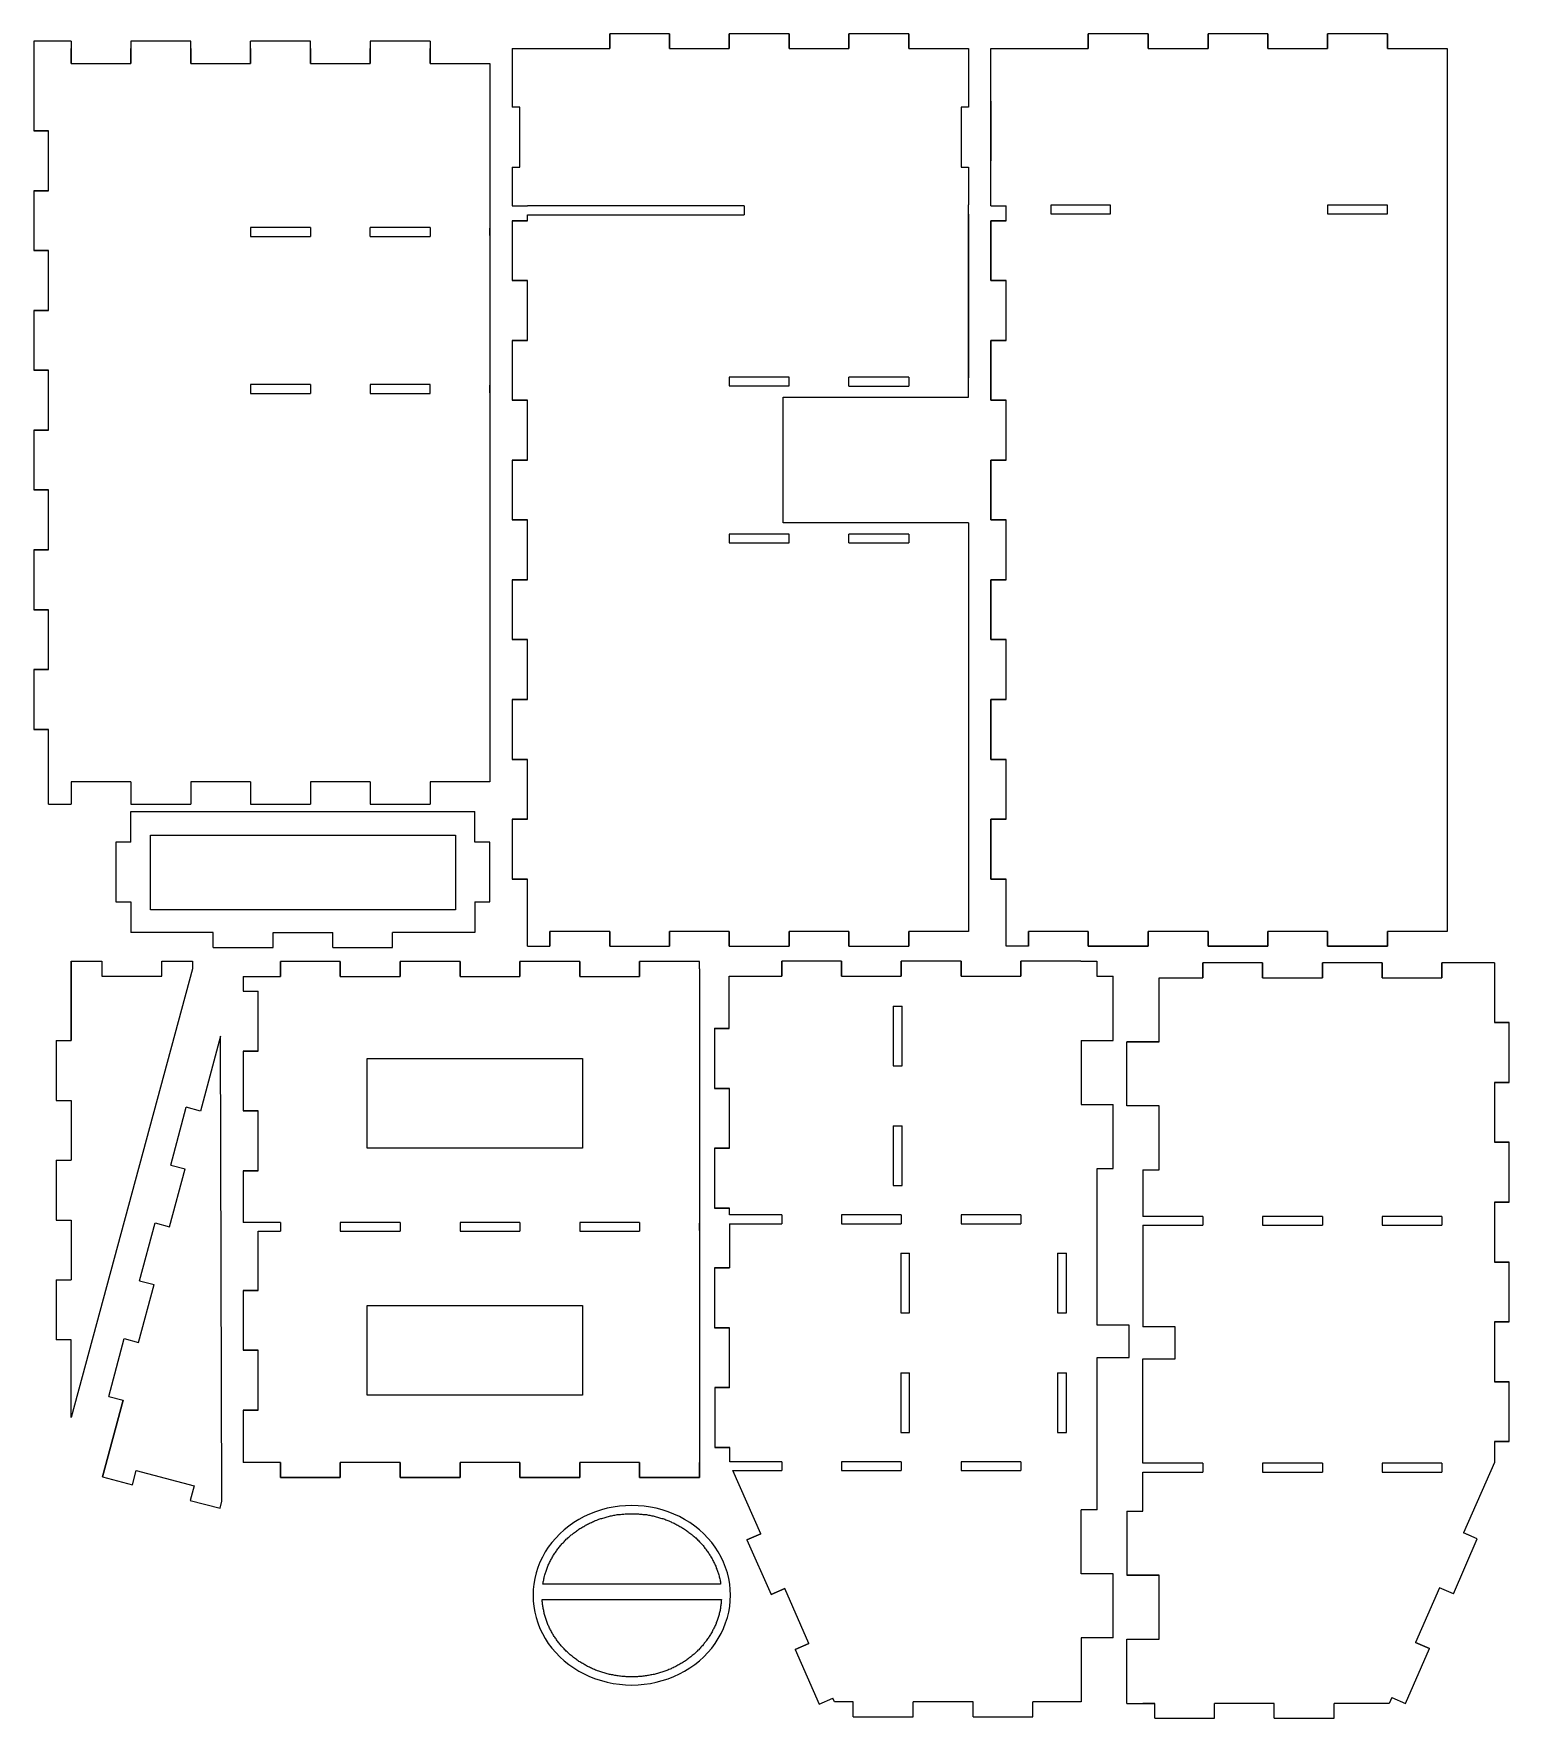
# Model space of a CAD drawing. Extents: x -1586 to -71, y 2743 to 3859.
# Drawn here: x -993 to -71, y 2808 to 3859 of the extents above; entities that cross this region are included whole.
import ezdxf

# ---------------------------------------------------------------- set-up
doc = ezdxf.new("R2010")
doc.units = 0
doc.layers.get('0').update_dxf_attribs({"lineweight": 5, "true_color": 0xffffff})

msp = doc.modelspace()

# ---------------------------------------------------------------- linework, layer by layer
for p, q in [((-969.3, 3854.7), (-992.6, 3854.7)), ((-992.6, 3854.7), (-992.6, 3798.6)), ((-969.3, 3854.7), (-969.3, 3840.7)), ((-969.3, 3840.7), (-969.3, 3850)), ((-894.6, 3854.7), (-931.9, 3854.7)), ((-931.9, 3854.7), (-931.9, 3840.7)), ((-931.9, 3840.7), (-931.9, 3850)), ((-894.6, 3840.7), (-894.6, 3854.7)), ((-894.6, 3850), (-894.6, 3840.7)), ((-819.8, 3854.7), (-857.2, 3854.7)), ((-857.2, 3840.7), (-857.2, 3854.7)), ((-857.2, 3850), (-857.2, 3840.7)), ((-819.8, 3840.7), (-819.8, 3854.7)), ((-819.8, 3850), (-819.8, 3840.7)), ((-745.1, 3854.7), (-782.5, 3854.7)), ((-782.5, 3854.7), (-782.5, 3840.7)), ((-782.5, 3840.7), (-782.5, 3850)), ((-745.1, 3854.7), (-745.1, 3840.7)), ((-745.1, 3840.7), (-745.1, 3850)), ((-693.8, 3850), (-693.8, 3813.4)), ((-693.8, 3850), (-633, 3850)), ((-595.7, 3859.3), (-633, 3859.3)), ((-633, 3859.3), (-633, 3850)), ((-633, 3850), (-633, 3859.3)), ((-595.7, 3859.3), (-595.7, 3850)), ((-595.7, 3850), (-595.7, 3859.3)), ((-595.7, 3850), (-558.3, 3850)), ((-521, 3859.3), (-558.3, 3859.3)), ((-558.3, 3859.3), (-558.3, 3850)), ((-558.3, 3850), (-558.3, 3859.3)), ((-521, 3859.3), (-521, 3850)), ((-521, 3850), (-521, 3859.3)), ((-521, 3850), (-483.6, 3850)), ((-446.2, 3859.3), (-483.6, 3859.3)), ((-483.6, 3859.3), (-483.6, 3850)), ((-483.6, 3850), (-483.6, 3859.3)), ((-446.2, 3859.3), (-446.2, 3850)), ((-446.2, 3850), (-446.2, 3859.3)), ((-446.2, 3850), (-408.9, 3850)), ((-408.9, 3850), (-408.9, 3813.4)), ((-394.9, 3850), (-334.2, 3850)), ((-394.9, 3751.9), (-394.9, 3850)), ((-296.8, 3859.3), (-334.2, 3859.3)), ((-334.2, 3859.3), (-334.2, 3850)), ((-334.2, 3850), (-334.2, 3859.3)), ((-296.8, 3859.3), (-296.8, 3850)), ((-296.8, 3850), (-296.8, 3859.3)), ((-296.8, 3850), (-259.4, 3850)), ((-222.1, 3859.3), (-259.4, 3859.3)), ((-259.4, 3859.3), (-259.4, 3850)), ((-259.4, 3850), (-259.4, 3859.3)), ((-222.1, 3859.3), (-222.1, 3850)), ((-222.1, 3850), (-222.1, 3859.3)), ((-222.1, 3850), (-184.7, 3850)), ((-147.4, 3859.3), (-184.7, 3859.3)), ((-184.7, 3859.3), (-184.7, 3850)), ((-184.7, 3850), (-184.7, 3859.3)), ((-147.4, 3859.3), (-147.4, 3850)), ((-147.4, 3850), (-147.4, 3859.3)), ((-147.4, 3850), (-110, 3850)), ((-110, 3850), (-110, 3298.9)), ((-969.3, 3840.7), (-931.9, 3840.7)), ((-894.6, 3840.7), (-857.2, 3840.7)), ((-819.8, 3840.7), (-782.5, 3840.7)), ((-745.1, 3840.7), (-707.8, 3840.7)), ((-707.8, 3840.7), (-707.8, 3392.3)), ((-689.1, 3813.4), (-693.8, 3813.4)), ((-689.1, 3776), (-689.1, 3813.4)), ((-408.9, 3813.4), (-413.6, 3813.4)), ((-413.6, 3813.4), (-413.6, 3776)), ((-394.9, 3817.3), (-394.9, 3779.9)), ((-394.9, 3779.9), (-394.9, 3817.3)), ((-983.3, 3798.6), (-992.6, 3798.6)), ((-992.6, 3798.6), (-983.3, 3798.6)), ((-983.3, 3761.3), (-983.3, 3798.6)), ((-693.8, 3776), (-693.8, 3751.9)), ((-693.8, 3776), (-689.1, 3776)), ((-413.6, 3776), (-408.9, 3776)), ((-408.9, 3776), (-408.9, 3752.5)), ((-983.3, 3761.3), (-992.6, 3761.3)), ((-992.6, 3761.3), (-992.6, 3723.9)), ((-992.6, 3761.3), (-983.3, 3761.3)), ((-693.8, 3751.9), (-684.4, 3751.9)), ((-684.4, 3751.9), (-684.4, 3751.8)), ((-549, 3751.8), (-684.4, 3751.8)), ((-684.4, 3742.6), (-684.4, 3746.3)), ((-684.4, 3746.3), (-549, 3746.3)), ((-549, 3751.8), (-549, 3746.3)), ((-408.9, 3641.7), (-408.9, 3752.5)), ((-408.9, 3746.7), (-408.9, 3644.5)), ((-394.9, 3751.9), (-385.5, 3751.9)), ((-385.5, 3742.6), (-385.5, 3751.9)), ((-320.2, 3752.3), (-357.5, 3752.3)), ((-357.5, 3752.3), (-357.5, 3746.8)), ((-357.5, 3746.8), (-320.2, 3746.8)), ((-320.2, 3746.8), (-320.2, 3752.3)), ((-147.4, 3752.3), (-184.7, 3752.3)), ((-184.7, 3752.3), (-184.7, 3746.8)), ((-184.7, 3746.8), (-147.4, 3746.8)), ((-147.4, 3746.8), (-147.4, 3752.3)), ((-819.8, 3738.3), (-857.2, 3738.3)), ((-857.2, 3738.3), (-857.2, 3732.8)), ((-819.8, 3738.3), (-819.8, 3732.8)), ((-745.1, 3738.3), (-782.5, 3738.3)), ((-782.5, 3732.8), (-782.5, 3738.3)), ((-745.1, 3738.3), (-745.1, 3732.8)), ((-707.8, 3733.3), (-707.8, 3737.9)), ((-684.4, 3742.6), (-693.8, 3742.6)), ((-693.8, 3742.6), (-693.8, 3705.2)), ((-693.8, 3742.6), (-684.4, 3742.6)), ((-385.5, 3742.6), (-394.9, 3742.6)), ((-394.9, 3742.6), (-394.9, 3705.2)), ((-394.9, 3742.6), (-385.5, 3742.6)), ((-394.9, 3705.2), (-394.9, 3742.6)), ((-394.9, 3742.6), (-385.5, 3742.6)), ((-983.3, 3723.9), (-992.6, 3723.9)), ((-992.6, 3723.9), (-983.3, 3723.9)), ((-983.3, 3686.5), (-983.3, 3723.9)), ((-857.2, 3732.8), (-819.8, 3732.8)), ((-782.5, 3732.8), (-745.1, 3732.8)), ((-684.4, 3705.2), (-693.8, 3705.2)), ((-693.8, 3705.2), (-684.4, 3705.2)), ((-684.4, 3667.9), (-684.4, 3705.2)), ((-385.5, 3705.2), (-394.9, 3705.2)), ((-394.9, 3705.2), (-385.5, 3705.2)), ((-385.5, 3705.2), (-394.9, 3705.2)), ((-385.5, 3667.9), (-385.5, 3705.2)), ((-385.5, 3667.9), (-385.5, 3705.2)), ((-983.3, 3686.5), (-992.6, 3686.5)), ((-992.6, 3686.5), (-992.6, 3649.2)), ((-992.6, 3686.5), (-983.3, 3686.5)), ((-684.4, 3667.9), (-693.8, 3667.9)), ((-693.8, 3667.9), (-693.8, 3630.5)), ((-693.8, 3667.9), (-684.4, 3667.9)), ((-385.5, 3667.9), (-394.9, 3667.9)), ((-394.9, 3667.9), (-394.9, 3630.5)), ((-394.9, 3667.9), (-385.5, 3667.9)), ((-394.9, 3630.5), (-394.9, 3667.9)), ((-394.9, 3667.9), (-385.5, 3667.9)), ((-983.3, 3649.2), (-992.6, 3649.2)), ((-992.6, 3649.2), (-983.3, 3649.2)), ((-983.3, 3611.8), (-983.3, 3649.2)), ((-819.8, 3640.3), (-857.2, 3640.3)), ((-857.2, 3640.3), (-857.2, 3634.8)), ((-819.8, 3640.3), (-819.8, 3634.8)), ((-745.1, 3640.3), (-782.5, 3640.3)), ((-782.5, 3640.3), (-782.5, 3634.8)), ((-745.1, 3634.8), (-745.1, 3640.3)), ((-707.8, 3635.2), (-707.8, 3639.9)), ((-521, 3644.9), (-558.3, 3644.9)), ((-558.3, 3644.9), (-558.3, 3639.6)), ((-558.3, 3639.6), (-520.9, 3639.6)), ((-520.9, 3639.6), (-521, 3644.9)), ((-446.2, 3644.9), (-483.6, 3644.9)), ((-483.6, 3639.4), (-483.6, 3644.9)), ((-483.6, 3639.4), (-446.2, 3639.4)), ((-446.2, 3644.9), (-446.2, 3639.4)), ((-408.9, 3632.4), (-408.9, 3644.5)), ((-857.2, 3634.8), (-819.8, 3634.8)), ((-782.5, 3634.8), (-745.1, 3634.8)), ((-684.4, 3630.5), (-693.8, 3630.5)), ((-693.8, 3630.5), (-684.4, 3630.5)), ((-684.4, 3593.1), (-684.4, 3630.5)), ((-524.7, 3632.4), (-408.9, 3632.4)), ((-524.7, 3553.9), (-524.7, 3632.4)), ((-385.5, 3630.5), (-394.9, 3630.5)), ((-394.9, 3630.5), (-385.5, 3630.5)), ((-385.5, 3630.5), (-394.9, 3630.5)), ((-385.5, 3593.1), (-385.5, 3630.5)), ((-385.5, 3593.1), (-385.5, 3630.5)), ((-983.3, 3611.8), (-992.6, 3611.8)), ((-992.6, 3611.8), (-992.6, 3574.5)), ((-992.6, 3611.8), (-983.3, 3611.8)), ((-684.4, 3593.1), (-693.8, 3593.1)), ((-693.8, 3593.1), (-693.8, 3555.8)), ((-693.8, 3593.1), (-684.4, 3593.1)), ((-385.5, 3593.1), (-394.9, 3593.1)), ((-394.9, 3593.1), (-394.9, 3555.8)), ((-394.9, 3593.1), (-385.5, 3593.1)), ((-394.9, 3555.8), (-394.9, 3593.1)), ((-394.9, 3593.1), (-385.5, 3593.1)), ((-983.3, 3574.5), (-992.6, 3574.5)), ((-992.6, 3574.5), (-983.3, 3574.5)), ((-983.3, 3537.1), (-983.3, 3574.5)), ((-684.4, 3555.8), (-693.8, 3555.8)), ((-693.8, 3555.8), (-684.4, 3555.8)), ((-684.4, 3518.4), (-684.4, 3555.8)), ((-385.5, 3555.8), (-394.9, 3555.8)), ((-394.9, 3555.8), (-385.5, 3555.8)), ((-385.5, 3555.8), (-394.9, 3555.8)), ((-385.5, 3518.4), (-385.5, 3555.8)), ((-385.5, 3518.4), (-385.5, 3555.8)), ((-521, 3546.9), (-558.3, 3546.9)), ((-558.3, 3546.9), (-558.3, 3541.5)), ((-408.9, 3553.9), (-524.7, 3553.9)), ((-520.9, 3541.5), (-521, 3546.9)), ((-446.2, 3546.9), (-483.6, 3546.9)), ((-483.6, 3541.5), (-483.6, 3546.9)), ((-446.2, 3546.9), (-446.2, 3541.5)), ((-408.9, 3553.9), (-408.9, 3298.9)), ((-983.3, 3537.1), (-992.6, 3537.1)), ((-992.6, 3537.1), (-992.6, 3499.7)), ((-992.6, 3537.1), (-983.3, 3537.1)), ((-558.3, 3541.5), (-520.9, 3541.5)), ((-483.6, 3541.5), (-446.2, 3541.5)), ((-684.4, 3518.4), (-693.8, 3518.4)), ((-693.8, 3518.4), (-693.8, 3481.1)), ((-693.8, 3518.4), (-684.4, 3518.4)), ((-385.5, 3518.4), (-394.9, 3518.4)), ((-394.9, 3518.4), (-394.9, 3481.1)), ((-394.9, 3518.4), (-385.5, 3518.4)), ((-394.9, 3481.1), (-394.9, 3518.4)), ((-394.9, 3518.4), (-385.5, 3518.4)), ((-983.3, 3499.7), (-992.6, 3499.7)), ((-992.6, 3499.7), (-983.3, 3499.7)), ((-983.3, 3462.4), (-983.3, 3499.7)), ((-684.4, 3481.1), (-693.8, 3481.1)), ((-693.8, 3481.1), (-684.4, 3481.1)), ((-684.4, 3443.7), (-684.4, 3481.1)), ((-385.5, 3481.1), (-394.9, 3481.1)), ((-394.9, 3481.1), (-385.5, 3481.1)), ((-385.5, 3481.1), (-394.9, 3481.1)), ((-385.5, 3443.7), (-385.5, 3481.1)), ((-385.5, 3443.7), (-385.5, 3481.1)), ((-983.3, 3462.4), (-992.6, 3462.4)), ((-992.6, 3462.4), (-992.6, 3425)), ((-992.6, 3462.4), (-983.3, 3462.4)), ((-684.4, 3443.7), (-693.8, 3443.7)), ((-693.8, 3443.7), (-693.8, 3406.3)), ((-693.8, 3443.7), (-684.4, 3443.7)), ((-385.5, 3443.7), (-394.9, 3443.7)), ((-394.9, 3443.7), (-394.9, 3406.3)), ((-394.9, 3443.7), (-385.5, 3443.7)), ((-394.9, 3406.3), (-394.9, 3443.7)), ((-394.9, 3443.7), (-385.5, 3443.7)), ((-983.3, 3425), (-992.6, 3425)), ((-992.6, 3425), (-983.3, 3425)), ((-983.3, 3378.3), (-983.3, 3425)), ((-684.4, 3406.3), (-693.8, 3406.3)), ((-693.8, 3406.3), (-684.4, 3406.3)), ((-684.4, 3369), (-684.4, 3406.3)), ((-385.5, 3406.3), (-394.9, 3406.3)), ((-394.9, 3406.3), (-385.5, 3406.3)), ((-385.5, 3406.3), (-394.9, 3406.3)), ((-385.5, 3369), (-385.5, 3406.3)), ((-385.5, 3369), (-385.5, 3406.3)), ((-931.9, 3392.3), (-969.3, 3392.3)), ((-969.3, 3392.3), (-969.3, 3378.3)), ((-931.9, 3392.3), (-931.9, 3378.3)), ((-857.2, 3392.3), (-894.6, 3392.3)), ((-894.6, 3392.3), (-894.6, 3378.3)), ((-857.2, 3392.3), (-857.2, 3378.3)), ((-782.5, 3392.3), (-819.8, 3392.3)), ((-819.8, 3392.3), (-819.8, 3378.3)), ((-782.5, 3392.3), (-782.5, 3378.3)), ((-707.8, 3392.3), (-745.1, 3392.3)), ((-745.1, 3392.3), (-745.1, 3378.3)), ((-983.3, 3378.3), (-969.3, 3378.3)), ((-931.9, 3378.3), (-894.6, 3378.3)), ((-857.2, 3378.3), (-819.8, 3378.3)), ((-782.5, 3378.3), (-745.1, 3378.3)), ((-931.9, 3354.7), (-931.9, 3373.7)), ((-931.9, 3373.7), (-717.1, 3373.7)), ((-717.1, 3354.7), (-717.1, 3373.7)), ((-684.4, 3369), (-693.8, 3369)), ((-693.8, 3369), (-693.8, 3331.6)), ((-693.8, 3369), (-684.4, 3369)), ((-385.5, 3369), (-394.9, 3369)), ((-394.9, 3369), (-394.9, 3331.6)), ((-394.9, 3369), (-385.5, 3369)), ((-394.9, 3331.6), (-394.9, 3369)), ((-394.9, 3369), (-385.5, 3369)), ((-931.9, 3354.7), (-941.3, 3354.7)), ((-941.3, 3354.7), (-941.3, 3317.3)), ((-707.8, 3354.7), (-717.1, 3354.7)), ((-707.8, 3317.3), (-707.8, 3354.7)), ((-684.4, 3331.6), (-693.8, 3331.6)), ((-693.8, 3331.6), (-684.4, 3331.6)), ((-684.4, 3289.6), (-684.4, 3331.6)), ((-385.5, 3331.6), (-394.9, 3331.6)), ((-394.9, 3331.6), (-385.5, 3331.6)), ((-385.5, 3331.6), (-394.9, 3331.6)), ((-385.5, 3294.3), (-385.5, 3331.6)), ((-385.5, 3289.6), (-385.5, 3331.6)), ((-941.3, 3317.3), (-931.9, 3317.3)), ((-931.9, 3317.3), (-931.9, 3298.3)), ((-717.1, 3317.3), (-707.8, 3317.3)), ((-717.1, 3317.3), (-717.1, 3298.3)), ((-717.1, 3317.3), (-717.1, 3298.3)), ((-880.6, 3298.3), (-931.9, 3298.3)), ((-880.6, 3288.9), (-880.6, 3298.3)), ((-843.2, 3288.9), (-843.2, 3298.3)), ((-843.2, 3298.3), (-805.8, 3298.3)), ((-805.8, 3288.9), (-805.8, 3298.3)), ((-768.5, 3288.9), (-768.5, 3298.3)), ((-717.1, 3298.3), (-768.5, 3298.3)), ((-633, 3298.9), (-670.4, 3298.9)), ((-670.4, 3298.9), (-670.4, 3289.6)), ((-670.4, 3289.6), (-670.4, 3298.9)), ((-633, 3298.9), (-633, 3289.6)), ((-633, 3289.6), (-633, 3298.9)), ((-558.3, 3298.9), (-595.7, 3298.9)), ((-595.7, 3298.9), (-595.7, 3289.6)), ((-595.7, 3289.6), (-595.7, 3298.9)), ((-558.3, 3298.9), (-558.3, 3289.6)), ((-558.3, 3289.6), (-558.3, 3298.9)), ((-483.6, 3298.9), (-521, 3298.9)), ((-521, 3298.9), (-521, 3289.6)), ((-521, 3289.6), (-521, 3298.9)), ((-483.6, 3298.9), (-483.6, 3289.6)), ((-483.6, 3289.6), (-483.6, 3298.9)), ((-408.9, 3298.9), (-446.2, 3298.9)), ((-446.2, 3298.9), (-446.2, 3289.6)), ((-446.2, 3289.6), (-446.2, 3298.9)), ((-334.2, 3298.9), (-371.5, 3298.9)), ((-371.5, 3298.9), (-371.5, 3289.6)), ((-371.5, 3289.6), (-371.5, 3298.9)), ((-334.2, 3298.9), (-371.5, 3298.9)), ((-371.5, 3298.9), (-371.5, 3289.6)), ((-334.2, 3298.9), (-334.2, 3289.6)), ((-334.2, 3289.6), (-334.2, 3298.9)), ((-334.2, 3289.6), (-334.2, 3298.9)), ((-259.4, 3298.9), (-296.8, 3298.9)), ((-296.8, 3298.9), (-296.8, 3289.6)), ((-296.8, 3289.6), (-296.8, 3298.9)), ((-259.4, 3298.9), (-296.8, 3298.9)), ((-296.8, 3298.9), (-296.8, 3289.6)), ((-259.4, 3298.9), (-259.4, 3289.6)), ((-259.4, 3289.6), (-259.4, 3298.9)), ((-259.4, 3289.6), (-259.4, 3298.9)), ((-184.7, 3298.9), (-222.1, 3298.9)), ((-222.1, 3298.9), (-222.1, 3289.6)), ((-222.1, 3289.6), (-222.1, 3298.9)), ((-184.7, 3298.9), (-222.1, 3298.9)), ((-222.1, 3298.9), (-222.1, 3289.6)), ((-184.7, 3298.9), (-184.7, 3289.6)), ((-184.7, 3289.6), (-184.7, 3298.9)), ((-184.7, 3289.6), (-184.7, 3298.9)), ((-110, 3298.9), (-147.4, 3298.9)), ((-147.4, 3298.9), (-147.4, 3289.6)), ((-147.4, 3289.6), (-147.4, 3298.9)), ((-110, 3298.9), (-147.4, 3298.9)), ((-147.4, 3298.9), (-147.4, 3289.6)), ((-880.6, 3288.9), (-843.2, 3288.9)), ((-805.8, 3288.9), (-768.5, 3288.9)), ((-684.4, 3289.6), (-670.4, 3289.6)), ((-633, 3289.6), (-595.7, 3289.6)), ((-558.3, 3289.6), (-521, 3289.6)), ((-483.6, 3289.6), (-446.2, 3289.6)), ((-371.5, 3289.6), (-385.5, 3289.6)), ((-334.2, 3289.6), (-296.8, 3289.6)), ((-296.8, 3289.6), (-334.2, 3289.6)), ((-259.4, 3289.6), (-222.1, 3289.6)), ((-222.1, 3289.6), (-259.4, 3289.6)), ((-184.7, 3289.6), (-147.4, 3289.6)), ((-147.4, 3289.6), (-184.7, 3289.6)), ((-969.3, 3280.3), (-950, 3280.3)), ((-969.3, 3230.8), (-969.3, 3280.3)), ((-969.3, 3280.3), (-969.3, 3230.8)), ((-893.4, 3275.6), (-969.3, 2995.4)), ((-950, 3280.3), (-950, 3270.9)), ((-950, 3270.9), (-912.7, 3270.9)), ((-950, 3270.9), (-912.7, 3270.9)), ((-912.7, 3270.9), (-912.7, 3280.3)), ((-912.7, 3280.3), (-893.4, 3280.3)), ((-893.4, 3280.3), (-893.4, 3275.6)), ((-861.9, 3270.8), (-838.5, 3270.8)), ((-861.9, 3270.8), (-861.9, 3261.6)), ((-801.2, 3280.1), (-838.5, 3280.1)), ((-838.5, 3280.1), (-838.5, 3270.8)), ((-838.5, 3270.8), (-838.5, 3280.1)), ((-801.2, 3280.1), (-801.2, 3270.8)), ((-801.2, 3270.8), (-801.2, 3280.1)), ((-801.2, 3270.8), (-763.8, 3270.8)), ((-726.4, 3280.1), (-763.8, 3280.1)), ((-763.8, 3280.1), (-763.8, 3270.8)), ((-763.8, 3270.8), (-763.8, 3280.1)), ((-726.4, 3280.1), (-726.4, 3270.8)), ((-726.4, 3270.8), (-726.4, 3280.1)), ((-726.4, 3270.8), (-689.1, 3270.8)), ((-651.7, 3280.1), (-689.1, 3280.1)), ((-689.1, 3280.1), (-689.1, 3270.8)), ((-689.1, 3270.8), (-689.1, 3280.1)), ((-651.7, 3280.1), (-651.7, 3270.8)), ((-651.7, 3270.8), (-651.7, 3280.1)), ((-651.7, 3270.8), (-614.4, 3270.8)), ((-577, 3280.1), (-614.4, 3280.1)), ((-614.4, 3280.1), (-614.4, 3270.8)), ((-614.4, 3270.8), (-614.4, 3280.1)), ((-577, 3275.6), (-577, 3280.1)), ((-577, 3275.6), (-577, 2958)), ((-558.3, 3270.9), (-525.6, 3270.9)), ((-558.3, 3238.2), (-558.3, 3270.9)), ((-525.6, 3280.3), (-525.6, 3270.9)), ((-488.3, 3280.3), (-525.6, 3280.3)), ((-525.6, 3270.9), (-525.6, 3280.3)), ((-488.3, 3280.3), (-488.3, 3270.9)), ((-488.3, 3270.9), (-488.3, 3280.3)), ((-488.3, 3270.9), (-450.9, 3270.9)), ((-450.9, 3280.3), (-450.9, 3270.9)), ((-413.6, 3280.3), (-450.9, 3280.3)), ((-450.9, 3270.9), (-450.9, 3280.3)), ((-413.6, 3280.3), (-413.6, 3270.9)), ((-413.6, 3270.9), (-413.6, 3280.3)), ((-413.6, 3270.9), (-376.2, 3270.9)), ((-376.2, 3280.3), (-376.2, 3270.9)), ((-338.8, 3280.3), (-376.2, 3280.3)), ((-376.2, 3270.9), (-376.2, 3280.3)), ((-338.8, 3280.3), (-328.8, 3280.3)), ((-328.8, 3280.3), (-328.8, 3270.9)), ((-328.8, 3270.9), (-318.7, 3270.9)), ((-318.7, 3230.9), (-318.7, 3270.9)), ((-262.7, 3279.3), (-262.7, 3270)), ((-225.4, 3279.3), (-262.7, 3279.3)), ((-262.7, 3270), (-262.7, 3279.3)), ((-225.4, 3279.3), (-225.4, 3270)), ((-225.4, 3270), (-225.4, 3279.3)), ((-188, 3279.3), (-188, 3270)), ((-150.7, 3279.3), (-188, 3279.3)), ((-188, 3270), (-188, 3279.3)), ((-150.7, 3279.3), (-150.7, 3270)), ((-150.7, 3270), (-150.7, 3279.3)), ((-113.3, 3279.3), (-113.3, 3270)), ((-80.6, 3279.3), (-113.3, 3279.3)), ((-113.3, 3270), (-113.3, 3279.3)), ((-80.6, 3279.3), (-80.6, 3242)), ((-861.9, 3261.6), (-852.5, 3261.6)), ((-852.5, 3261.4), (-861.9, 3261.4)), ((-852.5, 3224.2), (-852.5, 3261.6)), ((-290, 3270), (-262.7, 3270)), ((-290, 3230), (-290, 3270)), ((-225.4, 3270), (-188, 3270)), ((-150.7, 3270), (-113.3, 3270)), ((-455.9, 3252.2), (-455.9, 3214.9)), ((-455.9, 3252.2), (-450.4, 3252.2)), ((-450.4, 3214.9), (-450.4, 3252.2)), ((-80.6, 3242), (-71.3, 3242)), ((-71.3, 3242), (-80.6, 3242)), ((-71.3, 3204.6), (-71.3, 3242)), ((-978.6, 3230.8), (-978.6, 3193.4)), ((-978.6, 3230.8), (-969.3, 3230.8)), ((-875.9, 3233.6), (-888.5, 3186.6)), ((-875.1, 2943.3), (-875.9, 3233.6)), ((-567.7, 3238.2), (-558.3, 3238.2)), ((-567.6, 3238.2), (-567.6, 3200.9)), ((-558.3, 3238.2), (-567.6, 3238.2)), ((-338.7, 3230.9), (-318.7, 3230.9)), ((-338.7, 3230.9), (-338.7, 3190.9)), ((-290, 3230), (-310, 3230)), ((-310, 3190), (-310, 3230)), ((-310, 3230), (-290, 3230)), ((-852.5, 3224.2), (-861.9, 3224.2)), ((-861.9, 3224.2), (-861.9, 3186.9)), ((-861.9, 3224.2), (-852.5, 3224.2)), ((-455.9, 3214.9), (-450.4, 3214.9)), ((-567.6, 3200.9), (-558.3, 3200.9)), ((-558.2, 3200.9), (-567.6, 3200.9)), ((-558.2, 3163.5), (-558.2, 3200.9)), ((-80.6, 3204.6), (-71.3, 3204.6)), ((-80.6, 3204.6), (-80.6, 3167.3)), ((-71.3, 3204.6), (-80.6, 3204.6)), ((-978.6, 3193.4), (-969.3, 3193.4)), ((-969.3, 3193.4), (-969.3, 3156)), ((-907.1, 3153), (-897.5, 3189.1)), ((-888.5, 3186.6), (-897.5, 3189.1)), ((-852.5, 3186.9), (-861.9, 3186.9)), ((-861.9, 3186.9), (-852.5, 3186.9)), ((-852.5, 3149.5), (-852.5, 3186.9)), ((-338.7, 3190.9), (-318.7, 3190.9)), ((-318.7, 3150.9), (-318.7, 3190.9)), ((-290, 3190), (-310, 3190)), ((-290, 3190), (-310, 3190)), ((-290, 3150), (-290, 3190)), ((-455.9, 3177.5), (-450.4, 3177.5)), ((-455.9, 3177.5), (-455.9, 3140.2)), ((-450.4, 3140.2), (-450.4, 3177.5)), ((-80.6, 3167.3), (-71.3, 3167.3)), ((-71.3, 3167.3), (-80.6, 3167.3)), ((-71.3, 3129.9), (-71.3, 3167.3)), ((-978.6, 3156), (-978.6, 3118.7)), ((-978.6, 3156), (-969.3, 3156)), ((-567.6, 3163.5), (-558.2, 3163.5)), ((-567.5, 3163.5), (-567.5, 3126.2)), ((-558.2, 3163.5), (-567.5, 3163.5)), ((-907.8, 3114.5), (-898.1, 3150.6)), ((-907.1, 3153), (-898.1, 3150.6)), ((-852.5, 3149.5), (-861.9, 3149.5)), ((-861.9, 3149.5), (-861.9, 3117.2)), ((-861.9, 3149.5), (-852.5, 3149.5)), ((-328.7, 3053), (-328.7, 3150.9)), ((-328.7, 3150.9), (-318.7, 3150.9)), ((-300, 3150), (-300.1, 3121)), ((-300, 3150), (-290, 3150)), ((-455.9, 3140.2), (-450.4, 3140.2)), ((-567.5, 3126.2), (-558.2, 3126.2)), ((-558.2, 3126.2), (-567.5, 3126.2)), ((-558.2, 3121.9), (-558.2, 3126.2)), ((-80.6, 3129.9), (-71.3, 3129.9)), ((-80.6, 3129.9), (-80.6, 3092.5)), ((-71.3, 3129.9), (-80.6, 3129.9)), ((-978.6, 3118.7), (-969.3, 3118.7)), ((-969.3, 3118.7), (-969.3, 3081.3)), ((-926.5, 3080.8), (-916.8, 3116.9)), ((-916.8, 3116.9), (-907.8, 3114.5)), ((-838.5, 3117.2), (-861.9, 3117.2)), ((-838.5, 3117.2), (-838.5, 3111.7)), ((-763.8, 3117.2), (-801.2, 3117.2)), ((-801.2, 3117.2), (-801.2, 3111.7)), ((-763.8, 3117.2), (-763.8, 3111.7)), ((-689.1, 3117.2), (-726.4, 3117.2)), ((-726.4, 3117.2), (-726.4, 3111.7)), ((-689.1, 3117.2), (-689.1, 3111.7)), ((-614.4, 3117.2), (-651.7, 3117.2)), ((-651.7, 3117.2), (-651.7, 3111.7)), ((-614.4, 3117.2), (-614.4, 3111.7)), ((-577, 3112.1), (-577, 3116.8)), ((-525.6, 3121.9), (-558.2, 3121.9)), ((-558.2, 3116.4), (-525.6, 3116.4)), ((-558.2, 3116.4), (-558.2, 3088.8)), ((-525.6, 3121.9), (-525.6, 3116.4)), ((-488.3, 3121.9), (-488.3, 3116.4)), ((-450.9, 3121.9), (-488.3, 3121.9)), ((-488.3, 3116.4), (-450.9, 3116.4)), ((-450.9, 3121.9), (-450.9, 3116.4)), ((-413.6, 3121.9), (-413.6, 3116.4)), ((-376.2, 3121.9), (-413.6, 3121.9)), ((-413.6, 3116.4), (-376.2, 3116.4)), ((-376.2, 3121.9), (-376.2, 3116.4)), ((-262.7, 3121), (-300.1, 3121)), ((-300.1, 3115.5), (-262.7, 3115.5)), ((-300, 3115.5), (-300, 3052.1)), ((-262.7, 3121), (-262.7, 3115.5)), ((-225.4, 3121), (-225.4, 3115.5)), ((-188, 3121), (-225.4, 3121)), ((-225.4, 3115.5), (-188, 3115.5)), ((-188, 3121), (-188, 3115.5)), ((-150.7, 3121), (-150.7, 3115.5)), ((-113.3, 3121), (-150.7, 3121)), ((-150.7, 3115.5), (-113.3, 3115.5)), ((-113.3, 3121), (-113.3, 3115.5)), ((-852.5, 3111.7), (-838.5, 3111.7)), ((-852.5, 3074.8), (-852.5, 3111.7)), ((-801.2, 3111.7), (-763.8, 3111.7)), ((-726.4, 3111.7), (-689.1, 3111.7)), ((-651.7, 3111.7), (-614.4, 3111.7)), ((-451.3, 3098.1), (-451.3, 3060.8)), ((-451.3, 3098.1), (-445.8, 3098.1)), ((-445.8, 3060.8), (-445.8, 3098.1)), ((-353.3, 3098.1), (-353.3, 3060.8)), ((-353.3, 3098.1), (-347.8, 3098.1)), ((-347.8, 3060.8), (-347.8, 3098.1)), ((-80.6, 3092.5), (-71.3, 3092.5)), ((-71.3, 3092.5), (-80.6, 3092.5)), ((-71.3, 3055.2), (-71.3, 3092.5)), ((-567.5, 3088.8), (-558.2, 3088.8)), ((-567.5, 3088.8), (-567.5, 3051.4)), ((-558.1, 3088.8), (-567.5, 3088.8)), ((-978.6, 3081.3), (-978.6, 3044)), ((-978.6, 3081.3), (-969.3, 3081.3)), ((-927.1, 3042.3), (-917.5, 3078.4)), ((-926.5, 3080.8), (-917.5, 3078.4)), ((-852.5, 3074.8), (-861.9, 3074.8)), ((-861.9, 3074.8), (-861.9, 3037.4)), ((-861.9, 3074.8), (-852.5, 3074.8)), ((-451.3, 3060.8), (-445.8, 3060.8)), ((-353.3, 3060.8), (-347.8, 3060.8)), ((-567.5, 3051.4), (-558.1, 3051.4)), ((-558.1, 3051.4), (-567.4, 3051.4)), ((-558.1, 3014.1), (-558.1, 3051.4)), ((-308.7, 3053), (-328.7, 3053)), ((-308.7, 3033), (-308.7, 3053)), ((-280, 3052.1), (-300, 3052.1)), ((-280, 3032.1), (-280, 3052.1)), ((-80.6, 3055.2), (-71.3, 3055.2)), ((-80.6, 3055.2), (-80.6, 3017.8)), ((-71.3, 3055.2), (-80.6, 3055.2)), ((-969.3, 3044), (-978.6, 3044)), ((-969.3, 2995.4), (-969.3, 3044)), ((-945.8, 3008.6), (-936.2, 3044.7)), ((-936.2, 3044.7), (-927.1, 3042.3)), ((-852.5, 3037.4), (-861.9, 3037.4)), ((-861.9, 3037.4), (-852.5, 3037.4)), ((-852.5, 3000.1), (-852.5, 3037.4)), ((-328.7, 2937.9), (-328.7, 3033)), ((-328.7, 3033), (-308.7, 3033)), ((-300.1, 2966.9), (-300, 3032.1)), ((-300, 3032.1), (-280, 3032.1)), ((-451.3, 3023.4), (-445.8, 3023.4)), ((-451.3, 3023.4), (-451.3, 2986.1)), ((-445.8, 2986.1), (-445.8, 3023.4)), ((-353.3, 3023.4), (-347.8, 3023.4)), ((-353.3, 3023.4), (-353.3, 2986.1)), ((-347.8, 2986.1), (-347.8, 3023.4)), ((-945.8, 3008.6), (-936.8, 3006.2)), ((-567.4, 3014.1), (-558.1, 3014.1)), ((-567.4, 3014.1), (-567.4, 2976.7)), ((-558, 3014.1), (-567.4, 3014.1)), ((-80.6, 3017.8), (-71.3, 3017.8)), ((-71.3, 3017.8), (-80.6, 3017.8)), ((-71.3, 2980.5), (-71.3, 3017.8)), ((-936.8, 3006.2), (-949.6, 2958.4)), ((-949.6, 2958.4), (-936.8, 3006.2)), ((-852.5, 3000.1), (-861.9, 3000.1)), ((-861.9, 3000.1), (-861.9, 2967.4)), ((-861.9, 3000.1), (-852.5, 3000.1)), ((-567.4, 2976.7), (-558, 2976.7)), ((-558, 2976.7), (-567.3, 2976.7)), ((-558, 2967.8), (-558, 2976.7)), ((-451.3, 2986.1), (-445.8, 2986.1)), ((-353.3, 2986.1), (-347.8, 2986.1)), ((-80.6, 2980.5), (-71.3, 2980.5)), ((-71.3, 2980.5), (-80.6, 2980.5)), ((-80.6, 2980.5), (-80.6, 2967.4)), ((-838.5, 2967.4), (-861.9, 2967.4)), ((-838.5, 2967.4), (-857.2, 2967.4)), ((-838.5, 2967.4), (-838.5, 2958)), ((-838.5, 2958), (-838.5, 2967.4)), ((-838.5, 2958), (-838.5, 2967.4)), ((-763.8, 2967.4), (-801.2, 2967.4)), ((-801.2, 2967.4), (-801.2, 2958)), ((-801.2, 2958), (-801.2, 2967.4)), ((-763.8, 2967.4), (-801.2, 2967.4)), ((-801.2, 2967.4), (-801.2, 2958)), ((-763.8, 2967.4), (-763.8, 2958)), ((-763.8, 2958), (-763.8, 2967.4)), ((-763.8, 2958), (-763.8, 2967.4)), ((-689.1, 2967.4), (-726.4, 2967.4)), ((-726.4, 2967.4), (-726.4, 2958)), ((-726.4, 2958), (-726.4, 2967.4)), ((-689.1, 2967.4), (-726.4, 2967.4)), ((-726.4, 2967.4), (-726.4, 2958)), ((-689.1, 2967.4), (-689.1, 2958)), ((-689.1, 2958), (-689.1, 2967.4)), ((-689.1, 2958), (-689.1, 2967.4)), ((-614.4, 2967.4), (-651.7, 2967.4)), ((-651.7, 2967.4), (-651.7, 2958)), ((-651.7, 2958), (-651.7, 2967.4)), ((-614.4, 2967.4), (-651.7, 2967.4)), ((-651.7, 2967.4), (-651.7, 2958)), ((-614.4, 2967.4), (-614.4, 2958)), ((-614.4, 2958), (-614.4, 2967.4)), ((-614.4, 2958), (-614.4, 2967.4)), ((-577, 2958), (-577, 2967.4)), ((-525.6, 2967.8), (-558, 2967.8)), ((-525.6, 2967.8), (-525.6, 2962.3)), ((-488.3, 2967.8), (-488.3, 2962.3)), ((-450.9, 2967.8), (-488.3, 2967.8)), ((-450.9, 2967.8), (-450.9, 2962.3)), ((-413.6, 2967.8), (-413.6, 2962.3)), ((-376.2, 2967.8), (-413.6, 2967.8)), ((-376.2, 2967.8), (-376.2, 2962.3)), ((-262.7, 2966.9), (-300.1, 2966.9)), ((-262.7, 2966.9), (-262.7, 2961.4)), ((-225.4, 2966.9), (-225.4, 2961.4)), ((-188, 2966.9), (-225.4, 2966.9)), ((-188, 2966.9), (-188, 2961.4)), ((-150.7, 2966.9), (-150.7, 2961.4)), ((-113.3, 2966.9), (-150.7, 2966.9)), ((-113.3, 2966.9), (-113.3, 2961.4)), ((-80.6, 2967.4), (-99.8, 2923.4)), ((-949.6, 2958.4), (-931, 2953.4)), ((-931, 2953.4), (-928.6, 2962.4)), ((-928.6, 2962.4), (-892.5, 2952.8)), ((-928.6, 2962.4), (-892.5, 2952.8)), ((-838.5, 2958), (-801.2, 2958)), ((-801.2, 2958), (-838.5, 2958)), ((-763.8, 2958), (-726.4, 2958)), ((-726.4, 2958), (-763.8, 2958)), ((-689.1, 2958), (-651.7, 2958)), ((-651.7, 2958), (-689.1, 2958)), ((-614.4, 2958), (-577, 2958)), ((-577, 2958), (-614.4, 2958)), ((-556, 2962.3), (-525.6, 2962.3)), ((-538.7, 2922.8), (-556, 2962.3)), ((-488.3, 2962.3), (-450.9, 2962.3)), ((-413.6, 2962.3), (-376.2, 2962.3)), ((-300.1, 2961.4), (-262.7, 2961.4)), ((-300, 2937), (-300, 2961.4)), ((-225.4, 2961.4), (-188, 2961.4)), ((-150.7, 2961.4), (-113.3, 2961.4)), ((-892.5, 2952.8), (-894.9, 2943.7)), ((-894.9, 2943.7), (-876.3, 2938.8)), ((-876.3, 2938.8), (-875.1, 2943.3)), ((-328.7, 2937.9), (-338.7, 2937.9)), ((-338.7, 2897.9), (-338.7, 2937.9)), ((-310, 2937), (-310, 2897)), ((-310, 2937), (-300, 2937)), ((-547.3, 2919.1), (-538.7, 2922.8)), ((-538.7, 2922.8), (-547.3, 2919.1)), ((-547.3, 2919.1), (-532.2, 2884.9)), ((-106.2, 2885.4), (-91.3, 2919.7)), ((-91.3, 2919.7), (-99.8, 2923.4)), ((-95.6, 2921.5), (-99.8, 2923.4)), ((-318.7, 2897.9), (-338.7, 2897.9)), ((-318.7, 2857.9), (-318.7, 2897.9)), ((-290, 2897), (-310, 2897)), ((-310, 2897), (-290, 2897)), ((-290, 2857), (-290, 2897)), ((-532.2, 2884.9), (-523.7, 2888.6)), ((-523.7, 2888.6), (-532.2, 2884.9)), ((-508.7, 2854.4), (-523.7, 2888.6)), ((-114.8, 2889.2), (-129.8, 2854.9)), ((-106.2, 2885.4), (-114.8, 2889.2)), ((-517.2, 2850.7), (-508.7, 2854.4)), ((-508.7, 2854.4), (-517.2, 2850.7)), ((-517.2, 2850.7), (-502.2, 2816.5)), ((-318.7, 2857.9), (-338.7, 2857.9)), ((-338.7, 2857.9), (-338.7, 2817.9)), ((-310, 2857), (-290, 2857)), ((-310, 2817), (-310, 2857)), ((-310, 2857), (-290, 2857)), ((-136.1, 2817), (-121.2, 2851.2)), ((-129.8, 2854.9), (-121.2, 2851.2)), ((-121.2, 2851.2), (-129.8, 2854.9)), ((-502.2, 2816.5), (-493.6, 2820.2)), ((-492.6, 2817.9), (-493.6, 2820.2)), ((-144.7, 2820.7), (-146.3, 2817)), ((-144.7, 2820.7), (-136.1, 2817)), ((-480.9, 2817.9), (-492.6, 2817.9)), ((-480.9, 2808.6), (-480.9, 2817.9)), ((-480.9, 2808.6), (-443.5, 2808.6)), ((-406.1, 2817.9), (-443.5, 2817.9)), ((-443.5, 2808.6), (-443.5, 2817.9)), ((-406.1, 2808.6), (-406.1, 2817.9)), ((-406.1, 2808.6), (-368.8, 2808.6)), ((-338.7, 2817.9), (-368.8, 2817.9)), ((-368.8, 2808.6), (-368.8, 2817.9)), ((-310, 2817), (-292.7, 2817)), ((-292.7, 2817), (-300, 2817)), ((-292.7, 2807.7), (-292.7, 2817)), ((-218, 2817), (-255.3, 2817)), ((-255.3, 2807.7), (-255.3, 2817)), ((-218, 2807.7), (-218, 2817)), ((-146.3, 2817), (-180.6, 2817)), ((-180.6, 2807.7), (-180.6, 2817)), ((-292.7, 2807.7), (-255.3, 2807.7)), ((-218, 2807.7), (-180.6, 2807.7))]:
    msp.add_line(p, q)
at = {"color": 7, "true_color": 0xffffff}
for points in [[(-919.8, 3312.3), (-919.8, 3359), (-729.2, 3359), (-729.2, 3312.3)], [(-784.4, 3163.5), (-784.4, 3219.5), (-649.9, 3219.5), (-649.9, 3163.5)], [(-784.4, 3009.4), (-784.4, 3065.4), (-649.9, 3065.4), (-649.9, 3009.4)], [(-680.8, 2884.5), (-680.7, 2881), (-680.3, 2877.5), (-679.8, 2874), (-678.9, 2870.5), (-677.8, 2867.2), (-676.5, 2863.8), (-675, 2860.6), (-673.2, 2857.5), (-671.3, 2854.4), (-669.1, 2851.5), (-666.7, 2848.7), (-664.1, 2846.1), (-661.4, 2843.6), (-658.5, 2841.3), (-655.4, 2839.1), (-652.2, 2837.1), (-648.9, 2835.4), (-645.5, 2833.8), (-641.9, 2832.4), (-638.2, 2831.2), (-634.5, 2830.2), (-630.8, 2829.4), (-626.9, 2828.9), (-623.1, 2828.5), (-619.2, 2828.4), (-615.3, 2828.5), (-611.5, 2828.9), (-607.6, 2829.4), (-603.9, 2830.2), (-600.2, 2831.2), (-596.5, 2832.4), (-593, 2833.8), (-589.5, 2835.4), (-586.2, 2837.1), (-583, 2839.1), (-579.9, 2841.3), (-577, 2843.6), (-574.3, 2846.1), (-571.7, 2848.7), (-569.3, 2851.5), (-567.1, 2854.4), (-565.2, 2857.5), (-563.4, 2860.6), (-561.9, 2863.8), (-560.6, 2867.2), (-559.5, 2870.5), (-558.6, 2874), (-558, 2877.5), (-557.7, 2881), (-557.6, 2884.5), (-557.7, 2888), (-558, 2891.5), (-558.6, 2895), (-559.5, 2898.4), (-560.6, 2901.8), (-561.9, 2905.1), (-563.4, 2908.3), (-565.2, 2911.5), (-567.1, 2914.5), (-569.3, 2917.4), (-571.7, 2920.2), (-574.3, 2922.9), (-577, 2925.3), (-579.9, 2927.7), (-583, 2929.8), (-586.2, 2931.8), (-589.5, 2933.6), (-593, 2935.2), (-596.5, 2936.6), (-600.2, 2937.8), (-603.9, 2938.8), (-607.6, 2939.5), (-611.5, 2940.1), (-615.3, 2940.4), (-619.2, 2940.5), (-623.1, 2940.4), (-626.9, 2940.1), (-630.8, 2939.5), (-634.5, 2938.8), (-638.2, 2937.8), (-641.9, 2936.6), (-645.5, 2935.2), (-648.9, 2933.6), (-652.2, 2931.8), (-655.4, 2929.8), (-658.5, 2927.7), (-661.4, 2925.3), (-664.1, 2922.9), (-666.7, 2920.2), (-669.1, 2917.4), (-671.3, 2914.5), (-673.2, 2911.5), (-675, 2908.3), (-676.5, 2905.1), (-677.8, 2901.8), (-678.9, 2898.4), (-679.8, 2895), (-680.3, 2891.5), (-680.7, 2888)], [(-674.7, 2891.4), (-674.7, 2891.5), (-674.6, 2892.1), (-674.5, 2892.8), (-674.4, 2893.4), (-674.2, 2894), (-674.1, 2894.7), (-674, 2895.3), (-673.8, 2895.9), (-673.7, 2896.5), (-673.5, 2897.2), (-673.3, 2897.8), (-673.1, 2898.4), (-672.9, 2899), (-672.7, 2899.6), (-672.5, 2900.2), (-672.3, 2900.8), (-672, 2901.4), (-671.8, 2902), (-671.6, 2902.6), (-671.3, 2903.2), (-671, 2903.8), (-670.8, 2904.4), (-670.5, 2905), (-670.2, 2905.6), (-669.9, 2906.2), (-669.6, 2906.8), (-669.3, 2907.3), (-669, 2907.9), (-668.6, 2908.5), (-668.3, 2909), (-668, 2909.6), (-667.6, 2910.1), (-667.3, 2910.7), (-666.9, 2911.2), (-666.5, 2911.8), (-666.1, 2912.3), (-665.7, 2912.9), (-665.3, 2913.4), (-665, 2913.9), (-664.5, 2914.4), (-664.1, 2914.9), (-663.7, 2915.5), (-663.3, 2916), (-662.8, 2916.5), (-662.4, 2917), (-661.9, 2917.5), (-661.5, 2917.9), (-661, 2918.4), (-660.5, 2918.9), (-660.1, 2919.4), (-659.6, 2919.8), (-659.1, 2920.3), (-658.6, 2920.7), (-658.1, 2921.2), (-657.6, 2921.6), (-657, 2922.1), (-656.5, 2922.5), (-656, 2922.9), (-655.5, 2923.3), (-654.9, 2923.7), (-654.4, 2924.1), (-653.8, 2924.5), (-653.3, 2924.9), (-652.7, 2925.3), (-652.2, 2925.7), (-651.6, 2926.1), (-651, 2926.4), (-650.4, 2926.8), (-649.8, 2927.2), (-649.2, 2927.5), (-648.6, 2927.8), (-648, 2928.2), (-647.4, 2928.5), (-646.8, 2928.8), (-646.2, 2929.1), (-645.6, 2929.4), (-645, 2929.7), (-644.3, 2930), (-643.7, 2930.3), (-643.1, 2930.6), (-642.4, 2930.9), (-641.8, 2931.1), (-641.1, 2931.4), (-640.5, 2931.6), (-639.8, 2931.9), (-639.2, 2932.1), (-638.5, 2932.3), (-637.8, 2932.5), (-637.2, 2932.7), (-636.5, 2932.9), (-635.8, 2933.1), (-635.2, 2933.3), (-634.5, 2933.5), (-633.8, 2933.7), (-633.1, 2933.8), (-632.5, 2934), (-631.8, 2934.1), (-631.1, 2934.3), (-630.4, 2934.4), (-629.7, 2934.5), (-629, 2934.7), (-628.3, 2934.8), (-627.6, 2934.9), (-626.9, 2935), (-626.2, 2935), (-625.5, 2935.1), (-624.8, 2935.2), (-624.1, 2935.2), (-623.4, 2935.3), (-622.7, 2935.3), (-622, 2935.4), (-621.3, 2935.4), (-620.6, 2935.4), (-619.9, 2935.4), (-619.2, 2935.4), (-618.5, 2935.4), (-617.8, 2935.4), (-617.1, 2935.4), (-616.4, 2935.4), (-615.7, 2935.3), (-615, 2935.3), (-614.3, 2935.2), (-613.6, 2935.2), (-612.9, 2935.1), (-612.2, 2935), (-611.5, 2935), (-610.8, 2934.9), (-610.1, 2934.8), (-609.4, 2934.7), (-608.7, 2934.5), (-608, 2934.4), (-607.3, 2934.3), (-606.6, 2934.1), (-605.9, 2934), (-605.3, 2933.8), (-604.6, 2933.7), (-603.9, 2933.5), (-603.2, 2933.3), (-602.6, 2933.1), (-601.9, 2932.9), (-601.2, 2932.7), (-600.5, 2932.5), (-599.9, 2932.3), (-599.2, 2932.1), (-598.6, 2931.9), (-597.9, 2931.6), (-597.3, 2931.4), (-596.6, 2931.1), (-596, 2930.9), (-595.3, 2930.6), (-594.7, 2930.3), (-594.1, 2930), (-593.4, 2929.7), (-592.8, 2929.4), (-592.2, 2929.1), (-591.6, 2928.8), (-591, 2928.5), (-590.4, 2928.2), (-589.8, 2927.8), (-589.2, 2927.5), (-588.6, 2927.2), (-588, 2926.8), (-587.4, 2926.4), (-586.8, 2926.1), (-586.3, 2925.7), (-585.7, 2925.3), (-585.1, 2924.9), (-584.6, 2924.5), (-584, 2924.1), (-583.5, 2923.7), (-582.9, 2923.3), (-582.4, 2922.9), (-581.9, 2922.5), (-581.4, 2922.1), (-580.8, 2921.6), (-580.3, 2921.2), (-579.8, 2920.7), (-579.3, 2920.3), (-578.8, 2919.8), (-578.3, 2919.4), (-577.9, 2918.9), (-577.4, 2918.4), (-576.9, 2917.9), (-576.5, 2917.5), (-576, 2917), (-575.6, 2916.5), (-575.1, 2916), (-574.7, 2915.5), (-574.3, 2914.9), (-573.9, 2914.4), (-573.5, 2913.9), (-573, 2913.4), (-572.7, 2912.9), (-572.3, 2912.3), (-571.9, 2911.8), (-571.5, 2911.2), (-571.1, 2910.7), (-570.8, 2910.1), (-570.4, 2909.6), (-570.1, 2909), (-569.8, 2908.5), (-569.4, 2907.9), (-569.1, 2907.3), (-568.8, 2906.8), (-568.5, 2906.2), (-568.2, 2905.6), (-567.9, 2905), (-567.6, 2904.4), (-567.4, 2903.8), (-567.1, 2903.2), (-566.8, 2902.6), (-566.6, 2902), (-566.4, 2901.4), (-566.1, 2900.8), (-565.9, 2900.2), (-565.7, 2899.6), (-565.5, 2899), (-565.3, 2898.4), (-565.1, 2897.8), (-564.9, 2897.2), (-564.7, 2896.5), (-564.6, 2895.9), (-564.4, 2895.3), (-564.3, 2894.7), (-564.1, 2894), (-564, 2893.4), (-563.9, 2892.8), (-563.8, 2892.1), (-563.7, 2891.5), (-563.7, 2891.4)], [(-675.2, 2881.8), (-563.2, 2881.8), (-563.3, 2881.3), (-563.3, 2880.6), (-563.4, 2880), (-563.4, 2879.4), (-563.5, 2878.7), (-563.6, 2878.1), (-563.7, 2877.5), (-563.8, 2876.8), (-563.9, 2876.2), (-564, 2875.6), (-564.1, 2874.9), (-564.3, 2874.3), (-564.4, 2873.7), (-564.6, 2873), (-564.7, 2872.4), (-564.9, 2871.8), (-565.1, 2871.2), (-565.3, 2870.6), (-565.5, 2870), (-565.7, 2869.3), (-565.9, 2868.7), (-566.1, 2868.1), (-566.4, 2867.5), (-566.6, 2866.9), (-566.8, 2866.3), (-567.1, 2865.7), (-567.4, 2865.1), (-567.6, 2864.5), (-567.9, 2863.9), (-568.2, 2863.4), (-568.5, 2862.8), (-568.8, 2862.2), (-569.1, 2861.6), (-569.4, 2861.1), (-569.8, 2860.5), (-570.1, 2859.9), (-570.4, 2859.4), (-570.8, 2858.8), (-571.1, 2858.3), (-571.5, 2857.7), (-571.9, 2857.2), (-572.3, 2856.6), (-572.7, 2856.1), (-573, 2855.6), (-573.5, 2855), (-573.9, 2854.5), (-574.3, 2854), (-574.7, 2853.5), (-575.1, 2853), (-575.6, 2852.5), (-576, 2852), (-576.5, 2851.5), (-576.9, 2851), (-577.4, 2850.5), (-577.9, 2850.1), (-578.3, 2849.6), (-578.8, 2849.1), (-579.3, 2848.7), (-579.8, 2848.2), (-580.3, 2847.8), (-580.8, 2847.3), (-581.4, 2846.9), (-581.9, 2846.5), (-582.4, 2846), (-582.9, 2845.6), (-583.5, 2845.2), (-584, 2844.8), (-584.6, 2844.4), (-585.1, 2844), (-585.7, 2843.6), (-586.3, 2843.2), (-586.8, 2842.9), (-587.4, 2842.5), (-588, 2842.1), (-588.6, 2841.8), (-589.2, 2841.5), (-589.8, 2841.1), (-590.4, 2840.8), (-591, 2840.5), (-591.6, 2840.1), (-592.2, 2839.8), (-592.8, 2839.5), (-593.4, 2839.2), (-594.1, 2838.9), (-594.7, 2838.6), (-595.3, 2838.4), (-596, 2838.1), (-596.6, 2837.8), (-597.3, 2837.6), (-597.9, 2837.3), (-598.6, 2837.1), (-599.2, 2836.9), (-599.9, 2836.6), (-600.5, 2836.4), (-601.2, 2836.2), (-601.9, 2836), (-602.6, 2835.8), (-603.2, 2835.6), (-603.9, 2835.5), (-604.6, 2835.3), (-605.3, 2835.1), (-605.9, 2835), (-606.6, 2834.8), (-607.3, 2834.7), (-608, 2834.5), (-608.7, 2834.4), (-609.4, 2834.3), (-610.1, 2834.2), (-610.8, 2834.1), (-611.5, 2834), (-612.2, 2833.9), (-612.9, 2833.8), (-613.6, 2833.8), (-614.3, 2833.7), (-615, 2833.7), (-615.7, 2833.6), (-616.4, 2833.6), (-617.1, 2833.6), (-617.8, 2833.5), (-618.5, 2833.5), (-619.2, 2833.5), (-619.9, 2833.5), (-620.6, 2833.5), (-621.3, 2833.6), (-622, 2833.6), (-622.7, 2833.6), (-623.4, 2833.7), (-624.1, 2833.7), (-624.8, 2833.8), (-625.5, 2833.8), (-626.2, 2833.9), (-626.9, 2834), (-627.6, 2834.1), (-628.3, 2834.2), (-629, 2834.3), (-629.7, 2834.4), (-630.4, 2834.5), (-631.1, 2834.7), (-631.8, 2834.8), (-632.5, 2835), (-633.1, 2835.1), (-633.8, 2835.3), (-634.5, 2835.5), (-635.2, 2835.6), (-635.8, 2835.8), (-636.5, 2836), (-637.2, 2836.2), (-637.8, 2836.4), (-638.5, 2836.6), (-639.2, 2836.9), (-639.8, 2837.1), (-640.5, 2837.3), (-641.1, 2837.6), (-641.8, 2837.8), (-642.4, 2838.1), (-643.1, 2838.4), (-643.7, 2838.6), (-644.3, 2838.9), (-645, 2839.2), (-645.6, 2839.5), (-646.2, 2839.8), (-646.8, 2840.1), (-647.4, 2840.5), (-648, 2840.8), (-648.6, 2841.1), (-649.2, 2841.5), (-649.8, 2841.8), (-650.4, 2842.1), (-651, 2842.5), (-651.6, 2842.9), (-652.2, 2843.2), (-652.7, 2843.6), (-653.3, 2844), (-653.8, 2844.4), (-654.4, 2844.8), (-654.9, 2845.2), (-655.5, 2845.6), (-656, 2846), (-656.5, 2846.5), (-657, 2846.9), (-657.6, 2847.3), (-658.1, 2847.8), (-658.6, 2848.2), (-659.1, 2848.7), (-659.6, 2849.1), (-660.1, 2849.6), (-660.5, 2850.1), (-661, 2850.5), (-661.5, 2851), (-661.9, 2851.5), (-662.4, 2852), (-662.8, 2852.5), (-663.3, 2853), (-663.7, 2853.5), (-664.1, 2854), (-664.5, 2854.5), (-665, 2855), (-665.3, 2855.6), (-665.7, 2856.1), (-666.1, 2856.6), (-666.5, 2857.2), (-666.9, 2857.7), (-667.3, 2858.3), (-667.6, 2858.8), (-668, 2859.4), (-668.3, 2859.9), (-668.6, 2860.5), (-669, 2861.1), (-669.3, 2861.6), (-669.6, 2862.2), (-669.9, 2862.8), (-670.2, 2863.4), (-670.5, 2863.9), (-670.8, 2864.5), (-671, 2865.1), (-671.3, 2865.7), (-671.6, 2866.3), (-671.8, 2866.9), (-672, 2867.5), (-672.3, 2868.1), (-672.5, 2868.7), (-672.7, 2869.3), (-672.9, 2870), (-673.1, 2870.6), (-673.3, 2871.2), (-673.5, 2871.8), (-673.7, 2872.4), (-673.8, 2873), (-674, 2873.7), (-674.1, 2874.3), (-674.2, 2874.9), (-674.4, 2875.6), (-674.5, 2876.2), (-674.6, 2876.8), (-674.7, 2877.5), (-674.8, 2878.1), (-674.9, 2878.7), (-675, 2879.4), (-675, 2880), (-675.1, 2880.6), (-675.1, 2881.3)]]:
    msp.add_lwpolyline(points, close=True, dxfattribs=at)

doc.saveas('drawing.dxf')
